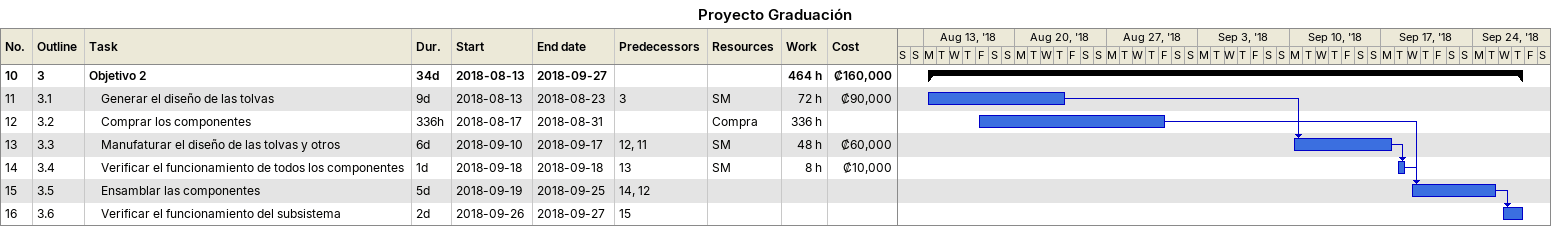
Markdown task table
Proyecto Graduación

| ID | WBS | Task | Duration | Start | Finish | Predecessors | Resources | Work (h) | Cost (₡) |
|---|---|---|---|---|---|---|---|---|---|
| 10 | 3 | **Objetivo 2** | 34d | 2018-08-13 | 2018-09-27 |  |  | 464 | 160000 |
| 11 | 3.1 | Generar el diseño de las tolvas | 9d | 2018-08-13 | 2018-08-23 | 3 | SM | 72 | 90000 |
| 12 | 3.2 | Comprar los componentes | 336h | 2018-08-17 | 2018-08-31 |  | Compra | 336 |  |
| 13 | 3.3 | Manufaturar el diseño de las tolvas y otros | 6d | 2018-09-10 | 2018-09-17 | 12, 11 | SM | 48 | 60000 |
| 14 | 3.4 | Verificar el funcionamiento de todos los componentes | 1d | 2018-09-18 | 2018-09-18 | 13 | SM | 8 | 10000 |
| 15 | 3.5 | Ensamblar las componentes | 5d | 2018-09-19 | 2018-09-25 | 14, 12 |  |  |  |
| 16 | 3.6 | Verificar el funcionamiento del subsistema | 2d | 2018-09-26 | 2018-09-27 | 15 |  |  |  |
